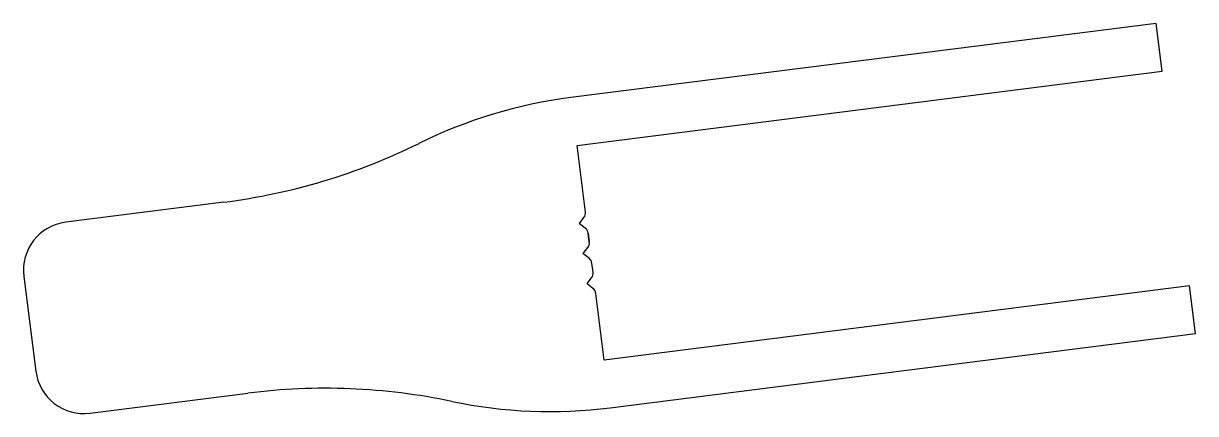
# Model space of a CAD drawing. Extents: x -19.9 to 18.8, y 0.4 to 13.3.
import ezdxf

# ---------------------------------------------------------------- set-up
doc = ezdxf.new("R2010")
doc.units = 0
doc.layers.get('0').update_dxf_attribs({"linetype": 'CONTINUOUS'})

msp = doc.modelspace()

# ---------------------------------------------------------------- linework, layer by layer
at = {"color": 7}
for p, q in [((17.473, 13.287), (-1.829, 10.84)), ((17.672, 11.712), (17.473, 13.287)), ((-1.63, 9.265), (17.672, 11.712)), ((-1.63, 9.265), (-1.63, 9.265)), ((-1.351, 7.067), (-1.63, 9.265)), ((-13.28, 7.391), (-18.488, 6.731)), ((-1.351, 7.067), (-1.351, 7.067)), ((-1.55, 6.691), (-1.402, 6.883)), ((-1.357, 6.532), (-1.548, 6.68)), ((-1.225, 6.075), (-1.262, 6.366)), ((-1.262, 6.366), (-1.225, 6.075)), ((-1.225, 6.075), (-1.262, 6.366)), ((-1.262, 6.366), (-1.225, 6.075)), ((-1.225, 6.075), (-1.262, 6.366)), ((-1.424, 5.699), (-1.276, 5.891)), ((-1.231, 5.54), (-1.423, 5.688)), ((-1.1, 5.083), (-1.137, 5.374)), ((-19.875, 4.942), (-19.677, 3.38)), ((-1.298, 4.708), (-1.15, 4.899)), ((-1.106, 4.548), (-1.297, 4.696)), ((-0.732, 2.184), (-1.011, 4.382)), ((18.57, 4.631), (-0.732, 2.184)), ((18.769, 3.056), (18.57, 4.631)), ((-19.677, 3.38), (-19.479, 1.818)), ((-0.533, 0.609), (18.769, 3.056)), ((-17.69, 0.432), (-12.482, 1.092))]:
    msp.add_line(p, q, dxfattribs=at)
for centre, radius, start, end in [((0.157, -4.834), 15.799, 97.2242, 116.2961), ((-15.832, 27.525), 20.295, 286.7602, 296.2961), ((-15.832, 27.525), 20.295, 277.2242, 286.7602), ((-1.599, 7.036), 0.25, 322.2242, 7.2242), ((-18.287, 5.144), 1.6, 97.2242, 187.2242), ((-1.544, 6.687), 0.008, 142.2242, 232.2242), ((-1.51, 6.334), 0.25, 7.2242, 52.2242), ((-1.473, 6.044), 0.25, 322.2242, 7.2242), ((-1.418, 5.695), 0.008, 142.2242, 232.2242), ((-1.385, 5.342), 0.25, 7.2242, 52.2242), ((-1.348, 5.052), 0.25, 322.2242, 7.2242), ((-1.292, 4.703), 0.008, 142.2242, 232.2242), ((-1.259, 4.35), 0.25, 7.2242, 52.2242), ((-17.891, 2.019), 1.6, 187.2242, 277.2242), ((-9.93, -19.042), 20.295, 87.6882, 97.2242), ((-9.93, -19.042), 20.295, 78.1523, 87.6882), ((-2.519, 16.283), 15.799, 258.1523, 277.2242)]:
    msp.add_arc(centre, radius, start, end, dxfattribs=at)

doc.saveas('drawing.dxf')
